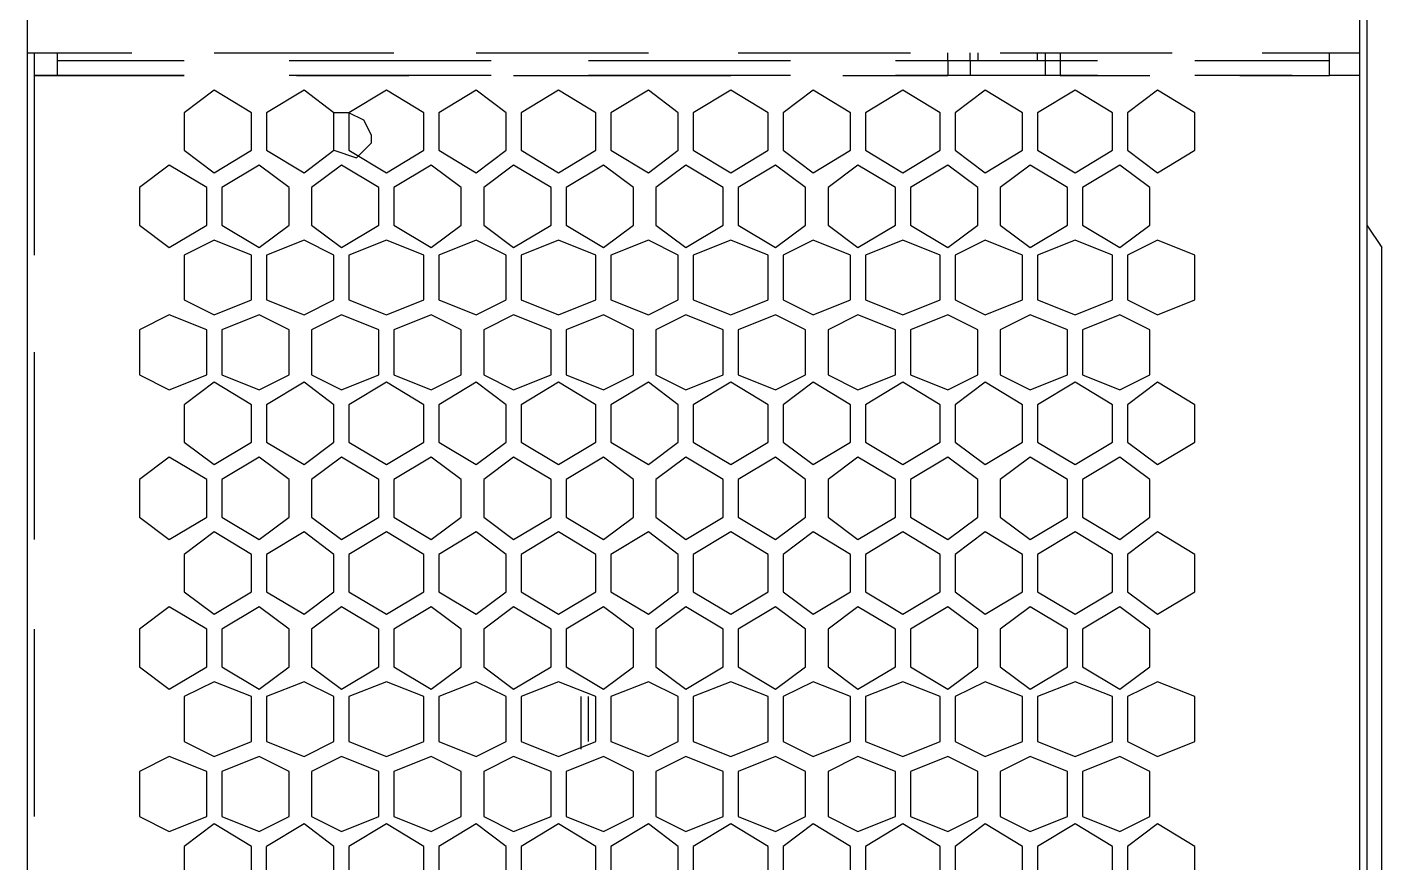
# Model space of a CAD drawing. Header units: millimetres. Extents: x 929 to 1725, y 58 to 532.
# Drawn here: x 1584.04 to 1605.23, y 467.74 to 480.81 of the extents above; entities that cross this region are included whole.
import ezdxf

# ---------------------------------------------------------------- set-up
doc = ezdxf.new("R2010")
doc.units = ezdxf.units.MM
doc.header["$MEASUREMENT"] = 0
doc.layers.add('TT-WIRE-EQPM', color=6, linetype='CONTINUOUS')

msp = doc.modelspace()

# ---------------------------------------------------------------- linework, layer by layer
at = {"layer": 'TT-WIRE-EQPM', "linetype": 'Continuous'}
for points in [[(1584.04056, 487.54926), (1584.04056, 397.89538)], [(1604.87397, 487.31517), (1604.87397, 402.10888)], [(1604.99101, 486.96405), (1604.99101, 479.35635)], [(1584.04056, 480.40972), (1585.67914, 480.40972)], [(1584.1576, 478.6541), (1584.1576, 480.40972)], [(1584.50873, 480.40972), (1584.50873, 480.29268)], [(1584.50873, 480.29268), (1584.50873, 480.05859)], [(1584.50873, 480.29268), (1584.97689, 480.29268)], [(1584.97689, 480.29268), (1586.49844, 480.29268)], [(1586.9666, 480.40972), (1588.3711, 480.40972)], [(1588.13702, 480.29268), (1589.65856, 480.29268)], [(1588.3711, 480.40972), (1589.7756, 480.40972)], [(1589.65856, 480.29268), (1591.29714, 480.29268)], [(1591.06306, 480.40972), (1592.46756, 480.40972)], [(1592.46756, 480.40972), (1593.75502, 480.40972)], [(1592.81868, 480.29268), (1594.45726, 480.29268)], [(1594.45726, 480.29268), (1595.97881, 480.29268)], [(1595.15951, 480.40972), (1596.56401, 480.40972)], [(1596.56401, 480.40972), (1597.85147, 480.40972)], [(1597.61739, 480.29268), (1599.13893, 480.29268)], [(1598.43668, 480.29268), (1598.43668, 480.40972)], [(1598.43668, 480.29268), (1598.43668, 480.05859)], [(1598.7878, 480.29268), (1598.7878, 480.40972)], [(1598.7878, 480.29268), (1598.7878, 480.05859)], [(1598.90485, 480.40972), (1598.90485, 480.29268)], [(1599.13893, 480.29268), (1600.77751, 480.29268)], [(1599.25597, 480.40972), (1600.66047, 480.40972)], [(1599.84118, 480.29268), (1599.84118, 480.40972)], [(1599.95822, 480.40972), (1599.95822, 480.29268)], [(1599.95822, 480.29268), (1599.95822, 480.05859)], [(1600.1923, 480.40972), (1600.1923, 480.29268)], [(1600.1923, 480.29268), (1600.1923, 480.05859)], [(1600.66047, 480.40972), (1601.94793, 480.40972)], [(1602.29905, 480.29268), (1603.82059, 480.29268)], [(1603.35243, 480.40972), (1604.87397, 480.40972)], [(1603.82059, 480.29268), (1604.4058, 480.29268)], [(1604.4058, 480.29268), (1604.4058, 480.40972)], [(1604.4058, 480.05859), (1604.4058, 480.29268)], [(1584.50873, 480.05859), (1584.1576, 480.05859)], [(1584.1576, 480.05859), (1584.39169, 480.05859)], [(1584.39169, 480.05859), (1584.50873, 480.05859)], [(1584.50873, 480.05859), (1586.49844, 480.05859)], [(1584.97689, 480.05859), (1584.50873, 480.05859)], [(1586.49844, 480.05859), (1584.97689, 480.05859)], [(1589.65856, 480.05859), (1588.13702, 480.05859)], [(1588.25406, 480.05859), (1590.00968, 480.05859)], [(1591.29714, 480.05859), (1589.65856, 480.05859)], [(1591.64827, 480.05859), (1593.40389, 480.05859)], [(1594.45726, 480.05859), (1592.81868, 480.05859)], [(1593.40389, 480.05859), (1595.04247, 480.05859)], [(1595.97881, 480.05859), (1594.45726, 480.05859)], [(1596.7981, 480.05859), (1598.43668, 480.05859)], [(1599.13893, 480.05859), (1597.61739, 480.05859)], [(1598.7878, 480.05859), (1598.43668, 480.05859)], [(1599.95822, 480.05859), (1598.7878, 480.05859)], [(1600.77751, 480.05859), (1599.13893, 480.05859)], [(1600.1923, 480.05859), (1599.95822, 480.05859)], [(1600.1923, 480.05859), (1601.5968, 480.05859)], [(1603.82059, 480.05859), (1602.29905, 480.05859)], [(1603.0013, 480.05859), (1604.4058, 480.05859)], [(1603.82059, 480.05859), (1604.4058, 480.05859)], [(1604.87397, 480.05859), (1604.4058, 480.05859)], [(1604.87397, 480.05859), (1604.4058, 480.05859)], [(1586.9666, 479.82451), (1586.49844, 479.47339)], [(1587.55181, 479.47339), (1586.9666, 479.82451)], [(1588.3711, 479.82451), (1587.78589, 479.47339)], [(1588.83927, 479.47339), (1588.3711, 479.82451)], [(1589.65856, 479.82451), (1589.07335, 479.47339)], [(1590.24377, 479.47339), (1589.65856, 479.82451)], [(1591.06306, 479.82451), (1590.47785, 479.47339)], [(1591.53122, 479.47339), (1591.06306, 479.82451)], [(1592.35052, 479.82451), (1591.76531, 479.47339)], [(1592.93572, 479.47339), (1592.35052, 479.82451)], [(1593.75502, 479.82451), (1593.16981, 479.47339)], [(1594.22318, 479.47339), (1593.75502, 479.82451)], [(1595.04247, 479.82451), (1594.45726, 479.47339)], [(1595.62768, 479.47339), (1595.04247, 479.82451)], [(1596.32993, 479.82451), (1595.86176, 479.47339)], [(1596.91514, 479.47339), (1596.32993, 479.82451)], [(1597.73443, 479.82451), (1597.14922, 479.47339)], [(1598.31964, 479.47339), (1597.73443, 479.82451)], [(1599.02189, 479.82451), (1598.55372, 479.47339)], [(1599.6071, 479.47339), (1599.02189, 479.82451)], [(1600.42639, 479.82451), (1599.84118, 479.47339)], [(1601.0116, 479.47339), (1600.42639, 479.82451)], [(1601.71384, 479.82451), (1601.24568, 479.47339)], [(1602.29905, 479.47339), (1601.71384, 479.82451)], [(1586.49844, 479.47339), (1586.49844, 478.88818)], [(1587.55181, 478.88818), (1587.55181, 479.47339)], [(1587.78589, 479.47339), (1587.78589, 478.88818)], [(1588.83927, 478.88818), (1588.83927, 479.47339)], [(1589.42448, 479.12226), (1589.30743, 479.35635), (1589.07335, 479.47339), (1588.83927, 479.47339)], [(1589.07335, 479.47339), (1589.07335, 478.88818)], [(1590.24377, 478.88818), (1590.24377, 479.47339)], [(1590.47785, 479.47339), (1590.47785, 478.88818)], [(1591.53122, 478.88818), (1591.53122, 479.47339)], [(1591.76531, 479.47339), (1591.76531, 478.88818)], [(1592.93572, 478.88818), (1592.93572, 479.47339)], [(1593.16981, 479.47339), (1593.16981, 478.88818)], [(1594.22318, 478.88818), (1594.22318, 479.47339)], [(1594.45726, 479.47339), (1594.45726, 478.88818)], [(1595.62768, 478.88818), (1595.62768, 479.47339)], [(1595.86176, 479.47339), (1595.86176, 478.88818)], [(1596.91514, 478.88818), (1596.91514, 479.47339)], [(1597.14922, 479.47339), (1597.14922, 478.88818)], [(1598.31964, 478.88818), (1598.31964, 479.47339)], [(1598.55372, 479.47339), (1598.55372, 478.88818)], [(1599.6071, 478.88818), (1599.6071, 479.47339)], [(1599.84118, 479.47339), (1599.84118, 478.88818)], [(1601.0116, 478.88818), (1601.0116, 479.47339)], [(1601.24568, 479.47339), (1601.24568, 478.88818)], [(1602.29905, 478.88818), (1602.29905, 479.47339)], [(1604.99101, 479.35635), (1604.99101, 431.83745)], [(1588.83927, 478.88818), (1589.19039, 478.77114), (1589.42448, 479.00522), (1589.42448, 479.12226)], [(1586.49844, 478.88818), (1586.9666, 478.53705)], [(1586.9666, 478.53705), (1587.55181, 478.88818)], [(1587.78589, 478.88818), (1588.3711, 478.53705)], [(1588.3711, 478.53705), (1588.83927, 478.88818)], [(1589.07335, 478.88818), (1589.65856, 478.53705)], [(1589.65856, 478.53705), (1590.24377, 478.88818)], [(1590.47785, 478.88818), (1591.06306, 478.53705)], [(1591.06306, 478.53705), (1591.53122, 478.88818)], [(1591.76531, 478.88818), (1592.35052, 478.53705)], [(1592.35052, 478.53705), (1592.93572, 478.88818)], [(1593.16981, 478.88818), (1593.75502, 478.53705)], [(1593.75502, 478.53705), (1594.22318, 478.88818)], [(1594.45726, 478.88818), (1595.04247, 478.53705)], [(1595.04247, 478.53705), (1595.62768, 478.88818)], [(1595.86176, 478.88818), (1596.32993, 478.53705)], [(1596.32993, 478.53705), (1596.91514, 478.88818)], [(1597.14922, 478.88818), (1597.73443, 478.53705)], [(1597.73443, 478.53705), (1598.31964, 478.88818)], [(1598.55372, 478.88818), (1599.02189, 478.53705)], [(1599.02189, 478.53705), (1599.6071, 478.88818)], [(1599.84118, 478.88818), (1600.42639, 478.53705)], [(1600.42639, 478.53705), (1601.0116, 478.88818)], [(1601.24568, 478.88818), (1601.71384, 478.53705)], [(1601.71384, 478.53705), (1602.29905, 478.88818)], [(1584.1576, 477.2496), (1584.1576, 478.6541)], [(1586.26435, 478.6541), (1585.79619, 478.30297)], [(1586.84956, 478.30297), (1586.26435, 478.6541)], [(1587.66885, 478.6541), (1587.08364, 478.30297)], [(1588.13702, 478.30297), (1587.66885, 478.6541)], [(1588.95631, 478.6541), (1588.48814, 478.30297)], [(1589.54152, 478.30297), (1588.95631, 478.6541)], [(1590.36081, 478.6541), (1589.7756, 478.30297)], [(1590.82897, 478.30297), (1590.36081, 478.6541)], [(1591.64827, 478.6541), (1591.1801, 478.30297)], [(1592.23347, 478.30297), (1591.64827, 478.6541)], [(1593.05277, 478.6541), (1592.46756, 478.30297)], [(1593.52093, 478.30297), (1593.05277, 478.6541)], [(1594.34022, 478.6541), (1593.87206, 478.30297)], [(1594.92543, 478.30297), (1594.34022, 478.6541)], [(1595.74472, 478.6541), (1595.15951, 478.30297)], [(1596.21289, 478.30297), (1595.74472, 478.6541)], [(1597.03218, 478.6541), (1596.56401, 478.30297)], [(1597.61739, 478.30297), (1597.03218, 478.6541)], [(1598.43668, 478.6541), (1597.85147, 478.30297)], [(1598.90485, 478.30297), (1598.43668, 478.6541)], [(1599.72414, 478.6541), (1599.25597, 478.30297)], [(1600.30935, 478.30297), (1599.72414, 478.6541)], [(1601.12864, 478.6541), (1600.54343, 478.30297)], [(1601.5968, 478.30297), (1601.12864, 478.6541)], [(1585.79619, 478.30297), (1585.79619, 477.71776)], [(1586.84956, 477.71776), (1586.84956, 478.30297)], [(1587.08364, 478.30297), (1587.08364, 477.71776)], [(1588.13702, 477.71776), (1588.13702, 478.30297)], [(1588.48814, 478.30297), (1588.48814, 477.71776)], [(1589.54152, 477.71776), (1589.54152, 478.30297)], [(1589.7756, 478.30297), (1589.7756, 477.71776)], [(1590.82897, 477.71776), (1590.82897, 478.30297)], [(1591.1801, 478.30297), (1591.1801, 477.71776)], [(1592.23347, 477.71776), (1592.23347, 478.30297)], [(1592.46756, 478.30297), (1592.46756, 477.71776)], [(1593.52093, 477.71776), (1593.52093, 478.30297)], [(1593.87206, 478.30297), (1593.87206, 477.71776)], [(1594.92543, 477.71776), (1594.92543, 478.30297)], [(1595.15951, 478.30297), (1595.15951, 477.71776)], [(1596.21289, 477.71776), (1596.21289, 478.30297)], [(1596.56401, 478.30297), (1596.56401, 477.71776)], [(1597.61739, 477.71776), (1597.61739, 478.30297)], [(1597.85147, 478.30297), (1597.85147, 477.71776)], [(1598.90485, 477.71776), (1598.90485, 478.30297)], [(1599.25597, 478.30297), (1599.25597, 477.71776)], [(1600.30935, 477.71776), (1600.30935, 478.30297)], [(1600.54343, 478.30297), (1600.54343, 477.71776)], [(1601.5968, 477.71776), (1601.5968, 478.30297)], [(1585.79619, 477.71776), (1586.26435, 477.36664)], [(1586.26435, 477.36664), (1586.84956, 477.71776)], [(1587.08364, 477.71776), (1587.66885, 477.36664)], [(1587.66885, 477.36664), (1588.13702, 477.71776)], [(1588.48814, 477.71776), (1588.95631, 477.36664)], [(1588.95631, 477.36664), (1589.54152, 477.71776)], [(1589.7756, 477.71776), (1590.36081, 477.36664)], [(1590.36081, 477.36664), (1590.82897, 477.71776)], [(1591.1801, 477.71776), (1591.64827, 477.36664)], [(1591.64827, 477.36664), (1592.23347, 477.71776)], [(1592.46756, 477.71776), (1593.05277, 477.36664)], [(1593.05277, 477.36664), (1593.52093, 477.71776)], [(1593.87206, 477.71776), (1594.34022, 477.36664)], [(1594.34022, 477.36664), (1594.92543, 477.71776)], [(1595.15951, 477.71776), (1595.74472, 477.36664)], [(1595.74472, 477.36664), (1596.21289, 477.71776)], [(1596.56401, 477.71776), (1597.03218, 477.36664)], [(1597.03218, 477.36664), (1597.61739, 477.71776)], [(1597.85147, 477.71776), (1598.43668, 477.36664)], [(1598.43668, 477.36664), (1598.90485, 477.71776)], [(1599.25597, 477.71776), (1599.72414, 477.36664)], [(1599.72414, 477.36664), (1600.30935, 477.71776)], [(1600.54343, 477.71776), (1601.12864, 477.36664)], [(1601.12864, 477.36664), (1601.5968, 477.71776)], [(1604.99101, 477.71776), (1605.22509, 477.36664)], [(1586.9666, 477.48368), (1586.49844, 477.2496)], [(1587.55181, 477.2496), (1586.9666, 477.48368)], [(1588.3711, 477.48368), (1587.78589, 477.2496)], [(1588.83927, 477.2496), (1588.3711, 477.48368)], [(1589.65856, 477.48368), (1589.07335, 477.2496)], [(1590.24377, 477.2496), (1589.65856, 477.48368)], [(1591.06306, 477.48368), (1590.47785, 477.2496)], [(1591.53122, 477.2496), (1591.06306, 477.48368)], [(1592.35052, 477.48368), (1591.76531, 477.2496)], [(1592.93572, 477.2496), (1592.35052, 477.48368)], [(1593.75502, 477.48368), (1593.16981, 477.2496)], [(1594.22318, 477.2496), (1593.75502, 477.48368)], [(1595.04247, 477.48368), (1594.45726, 477.2496)], [(1595.62768, 477.2496), (1595.04247, 477.48368)], [(1596.32993, 477.48368), (1595.86176, 477.2496)], [(1596.91514, 477.2496), (1596.32993, 477.48368)], [(1597.73443, 477.48368), (1597.14922, 477.2496)], [(1598.31964, 477.2496), (1597.73443, 477.48368)], [(1599.02189, 477.48368), (1598.55372, 477.2496)], [(1599.6071, 477.2496), (1599.02189, 477.48368)], [(1600.42639, 477.48368), (1599.84118, 477.2496)], [(1601.0116, 477.2496), (1600.42639, 477.48368)], [(1601.71384, 477.48368), (1601.24568, 477.2496)], [(1602.29905, 477.2496), (1601.71384, 477.48368)], [(1605.22509, 476.4303), (1605.22509, 477.36664)], [(1586.49844, 477.2496), (1586.49844, 476.54735)], [(1587.55181, 476.54735), (1587.55181, 477.2496)], [(1587.78589, 477.2496), (1587.78589, 476.54735)], [(1588.83927, 476.54735), (1588.83927, 477.2496)], [(1589.07335, 477.2496), (1589.07335, 476.54735)], [(1590.24377, 476.54735), (1590.24377, 477.2496)], [(1590.47785, 477.2496), (1590.47785, 476.54735)], [(1591.53122, 476.54735), (1591.53122, 477.2496)], [(1591.76531, 477.2496), (1591.76531, 476.54735)], [(1592.93572, 476.54735), (1592.93572, 477.2496)], [(1593.16981, 477.2496), (1593.16981, 476.54735)], [(1594.22318, 476.54735), (1594.22318, 477.2496)], [(1594.45726, 477.2496), (1594.45726, 476.54735)], [(1595.62768, 476.54735), (1595.62768, 477.2496)], [(1595.86176, 477.2496), (1595.86176, 476.54735)], [(1596.91514, 476.54735), (1596.91514, 477.2496)], [(1597.14922, 477.2496), (1597.14922, 476.54735)], [(1598.31964, 476.54735), (1598.31964, 477.2496)], [(1598.55372, 477.2496), (1598.55372, 476.54735)], [(1599.6071, 476.54735), (1599.6071, 477.2496)], [(1599.84118, 477.2496), (1599.84118, 476.54735)], [(1601.0116, 476.54735), (1601.0116, 477.2496)], [(1601.24568, 477.2496), (1601.24568, 476.54735)], [(1602.29905, 476.54735), (1602.29905, 477.2496)], [(1586.49844, 476.54735), (1586.9666, 476.31326)], [(1586.9666, 476.31326), (1587.55181, 476.54735)], [(1587.78589, 476.54735), (1588.3711, 476.31326)], [(1588.3711, 476.31326), (1588.83927, 476.54735)], [(1589.07335, 476.54735), (1589.65856, 476.31326)], [(1589.65856, 476.31326), (1590.24377, 476.54735)], [(1590.47785, 476.54735), (1591.06306, 476.31326)], [(1591.06306, 476.31326), (1591.53122, 476.54735)], [(1591.76531, 476.54735), (1592.35052, 476.31326)], [(1592.35052, 476.31326), (1592.93572, 476.54735)], [(1593.16981, 476.54735), (1593.75502, 476.31326)], [(1593.75502, 476.31326), (1594.22318, 476.54735)], [(1594.45726, 476.54735), (1595.04247, 476.31326)], [(1595.04247, 476.31326), (1595.62768, 476.54735)], [(1595.86176, 476.54735), (1596.32993, 476.31326)], [(1596.32993, 476.31326), (1596.91514, 476.54735)], [(1597.14922, 476.54735), (1597.73443, 476.31326)], [(1597.73443, 476.31326), (1598.31964, 476.54735)], [(1598.55372, 476.54735), (1599.02189, 476.31326)], [(1599.02189, 476.31326), (1599.6071, 476.54735)], [(1599.84118, 476.54735), (1600.42639, 476.31326)], [(1600.42639, 476.31326), (1601.0116, 476.54735)], [(1601.24568, 476.54735), (1601.71384, 476.31326)], [(1601.71384, 476.31326), (1602.29905, 476.54735)], [(1586.26435, 476.31326), (1585.79619, 476.07918)], [(1586.84956, 476.07918), (1586.26435, 476.31326)], [(1587.66885, 476.31326), (1587.08364, 476.07918)], [(1588.13702, 476.07918), (1587.66885, 476.31326)], [(1588.95631, 476.31326), (1588.48814, 476.07918)], [(1589.54152, 476.07918), (1588.95631, 476.31326)], [(1590.36081, 476.31326), (1589.7756, 476.07918)], [(1590.82897, 476.07918), (1590.36081, 476.31326)], [(1591.64827, 476.31326), (1591.1801, 476.07918)], [(1592.23347, 476.07918), (1591.64827, 476.31326)], [(1593.05277, 476.31326), (1592.46756, 476.07918)], [(1593.52093, 476.07918), (1593.05277, 476.31326)], [(1594.34022, 476.31326), (1593.87206, 476.07918)], [(1594.92543, 476.07918), (1594.34022, 476.31326)], [(1595.74472, 476.31326), (1595.15951, 476.07918)], [(1596.21289, 476.07918), (1595.74472, 476.31326)], [(1597.03218, 476.31326), (1596.56401, 476.07918)], [(1597.61739, 476.07918), (1597.03218, 476.31326)], [(1598.43668, 476.31326), (1597.85147, 476.07918)], [(1598.90485, 476.07918), (1598.43668, 476.31326)], [(1599.72414, 476.31326), (1599.25597, 476.07918)], [(1600.30935, 476.07918), (1599.72414, 476.31326)], [(1601.12864, 476.31326), (1600.54343, 476.07918)], [(1601.5968, 476.07918), (1601.12864, 476.31326)], [(1605.22509, 400.35326), (1605.22509, 476.4303)], [(1585.79619, 476.07918), (1585.79619, 475.37693)], [(1586.84956, 475.37693), (1586.84956, 476.07918)], [(1587.08364, 476.07918), (1587.08364, 475.37693)], [(1588.13702, 475.37693), (1588.13702, 476.07918)], [(1588.48814, 476.07918), (1588.48814, 475.37693)], [(1589.54152, 475.37693), (1589.54152, 476.07918)], [(1589.7756, 476.07918), (1589.7756, 475.37693)], [(1590.82897, 475.37693), (1590.82897, 476.07918)], [(1591.1801, 476.07918), (1591.1801, 475.37693)], [(1592.23347, 475.37693), (1592.23347, 476.07918)], [(1592.46756, 476.07918), (1592.46756, 475.37693)], [(1593.52093, 475.37693), (1593.52093, 476.07918)], [(1593.87206, 476.07918), (1593.87206, 475.37693)], [(1594.92543, 475.37693), (1594.92543, 476.07918)], [(1595.15951, 476.07918), (1595.15951, 475.37693)], [(1596.21289, 475.37693), (1596.21289, 476.07918)], [(1596.56401, 476.07918), (1596.56401, 475.37693)], [(1597.61739, 475.37693), (1597.61739, 476.07918)], [(1597.85147, 476.07918), (1597.85147, 475.37693)], [(1598.90485, 475.37693), (1598.90485, 476.07918)], [(1599.25597, 476.07918), (1599.25597, 475.37693)], [(1600.30935, 475.37693), (1600.30935, 476.07918)], [(1600.54343, 476.07918), (1600.54343, 475.37693)], [(1601.5968, 475.37693), (1601.5968, 476.07918)], [(1584.1576, 474.32356), (1584.1576, 475.72806)], [(1585.79619, 475.37693), (1586.26435, 475.14285)], [(1586.26435, 475.14285), (1586.84956, 475.37693)], [(1586.9666, 475.25989), (1586.49844, 474.90876)], [(1587.55181, 474.90876), (1586.9666, 475.25989)], [(1587.08364, 475.37693), (1587.66885, 475.14285)], [(1587.66885, 475.14285), (1588.13702, 475.37693)], [(1588.3711, 475.25989), (1587.78589, 474.90876)], [(1588.83927, 474.90876), (1588.3711, 475.25989)], [(1588.48814, 475.37693), (1588.95631, 475.14285)], [(1588.95631, 475.14285), (1589.54152, 475.37693)], [(1589.65856, 475.25989), (1589.07335, 474.90876)], [(1590.24377, 474.90876), (1589.65856, 475.25989)], [(1589.7756, 475.37693), (1590.36081, 475.14285)], [(1590.36081, 475.14285), (1590.82897, 475.37693)], [(1591.06306, 475.25989), (1590.47785, 474.90876)], [(1591.53122, 474.90876), (1591.06306, 475.25989)], [(1591.1801, 475.37693), (1591.64827, 475.14285)], [(1591.64827, 475.14285), (1592.23347, 475.37693)], [(1592.35052, 475.25989), (1591.76531, 474.90876)], [(1592.93572, 474.90876), (1592.35052, 475.25989)], [(1592.46756, 475.37693), (1593.05277, 475.14285)], [(1593.05277, 475.14285), (1593.52093, 475.37693)], [(1593.75502, 475.25989), (1593.16981, 474.90876)], [(1594.22318, 474.90876), (1593.75502, 475.25989)], [(1593.87206, 475.37693), (1594.34022, 475.14285)], [(1594.34022, 475.14285), (1594.92543, 475.37693)], [(1595.04247, 475.25989), (1594.45726, 474.90876)], [(1595.62768, 474.90876), (1595.04247, 475.25989)], [(1595.15951, 475.37693), (1595.74472, 475.14285)], [(1595.74472, 475.14285), (1596.21289, 475.37693)], [(1596.32993, 475.25989), (1595.86176, 474.90876)], [(1596.91514, 474.90876), (1596.32993, 475.25989)], [(1596.56401, 475.37693), (1597.03218, 475.14285)], [(1597.03218, 475.14285), (1597.61739, 475.37693)], [(1597.73443, 475.25989), (1597.14922, 474.90876)], [(1598.31964, 474.90876), (1597.73443, 475.25989)], [(1597.85147, 475.37693), (1598.43668, 475.14285)], [(1598.43668, 475.14285), (1598.90485, 475.37693)], [(1599.02189, 475.25989), (1598.55372, 474.90876)], [(1599.6071, 474.90876), (1599.02189, 475.25989)], [(1599.25597, 475.37693), (1599.72414, 475.14285)], [(1599.72414, 475.14285), (1600.30935, 475.37693)], [(1600.42639, 475.25989), (1599.84118, 474.90876)], [(1601.0116, 474.90876), (1600.42639, 475.25989)], [(1600.54343, 475.37693), (1601.12864, 475.14285)], [(1601.12864, 475.14285), (1601.5968, 475.37693)], [(1601.71384, 475.25989), (1601.24568, 474.90876)], [(1602.29905, 474.90876), (1601.71384, 475.25989)], [(1586.49844, 474.90876), (1586.49844, 474.32356)], [(1587.55181, 474.32356), (1587.55181, 474.90876)], [(1587.78589, 474.90876), (1587.78589, 474.32356)], [(1588.83927, 474.32356), (1588.83927, 474.90876)], [(1589.07335, 474.90876), (1589.07335, 474.32356)], [(1590.24377, 474.32356), (1590.24377, 474.90876)], [(1590.47785, 474.90876), (1590.47785, 474.32356)], [(1591.53122, 474.32356), (1591.53122, 474.90876)], [(1591.76531, 474.90876), (1591.76531, 474.32356)], [(1592.93572, 474.32356), (1592.93572, 474.90876)], [(1593.16981, 474.90876), (1593.16981, 474.32356)], [(1594.22318, 474.32356), (1594.22318, 474.90876)], [(1594.45726, 474.90876), (1594.45726, 474.32356)], [(1595.62768, 474.32356), (1595.62768, 474.90876)], [(1595.86176, 474.90876), (1595.86176, 474.32356)], [(1596.91514, 474.32356), (1596.91514, 474.90876)], [(1597.14922, 474.90876), (1597.14922, 474.32356)], [(1598.31964, 474.32356), (1598.31964, 474.90876)], [(1598.55372, 474.90876), (1598.55372, 474.32356)], [(1599.6071, 474.32356), (1599.6071, 474.90876)], [(1599.84118, 474.90876), (1599.84118, 474.32356)], [(1601.0116, 474.32356), (1601.0116, 474.90876)], [(1601.24568, 474.90876), (1601.24568, 474.32356)], [(1602.29905, 474.32356), (1602.29905, 474.90876)], [(1584.1576, 472.80201), (1584.1576, 474.32356)], [(1586.49844, 474.32356), (1586.9666, 473.97243)], [(1586.9666, 473.97243), (1587.55181, 474.32356)], [(1587.78589, 474.32356), (1588.3711, 473.97243)], [(1588.3711, 473.97243), (1588.83927, 474.32356)], [(1589.07335, 474.32356), (1589.65856, 473.97243)], [(1589.65856, 473.97243), (1590.24377, 474.32356)], [(1590.47785, 474.32356), (1591.06306, 473.97243)], [(1591.06306, 473.97243), (1591.53122, 474.32356)], [(1591.76531, 474.32356), (1592.35052, 473.97243)], [(1592.35052, 473.97243), (1592.93572, 474.32356)], [(1593.16981, 474.32356), (1593.75502, 473.97243)], [(1593.75502, 473.97243), (1594.22318, 474.32356)], [(1594.45726, 474.32356), (1595.04247, 473.97243)], [(1595.04247, 473.97243), (1595.62768, 474.32356)], [(1595.86176, 474.32356), (1596.32993, 473.97243)], [(1596.32993, 473.97243), (1596.91514, 474.32356)], [(1597.14922, 474.32356), (1597.73443, 473.97243)], [(1597.73443, 473.97243), (1598.31964, 474.32356)], [(1598.55372, 474.32356), (1599.02189, 473.97243)], [(1599.02189, 473.97243), (1599.6071, 474.32356)], [(1599.84118, 474.32356), (1600.42639, 473.97243)], [(1600.42639, 473.97243), (1601.0116, 474.32356)], [(1601.24568, 474.32356), (1601.71384, 473.97243)], [(1601.71384, 473.97243), (1602.29905, 474.32356)], [(1586.26435, 474.08947), (1585.79619, 473.73835)], [(1586.84956, 473.73835), (1586.26435, 474.08947)], [(1587.66885, 474.08947), (1587.08364, 473.73835)], [(1588.13702, 473.73835), (1587.66885, 474.08947)], [(1588.95631, 474.08947), (1588.48814, 473.73835)], [(1589.54152, 473.73835), (1588.95631, 474.08947)], [(1590.36081, 474.08947), (1589.7756, 473.73835)], [(1590.82897, 473.73835), (1590.36081, 474.08947)], [(1591.64827, 474.08947), (1591.1801, 473.73835)], [(1592.23347, 473.73835), (1591.64827, 474.08947)], [(1593.05277, 474.08947), (1592.46756, 473.73835)], [(1593.52093, 473.73835), (1593.05277, 474.08947)], [(1594.34022, 474.08947), (1593.87206, 473.73835)], [(1594.92543, 473.73835), (1594.34022, 474.08947)], [(1595.74472, 474.08947), (1595.15951, 473.73835)], [(1596.21289, 473.73835), (1595.74472, 474.08947)], [(1597.03218, 474.08947), (1596.56401, 473.73835)], [(1597.61739, 473.73835), (1597.03218, 474.08947)], [(1598.43668, 474.08947), (1597.85147, 473.73835)], [(1598.90485, 473.73835), (1598.43668, 474.08947)], [(1599.72414, 474.08947), (1599.25597, 473.73835)], [(1600.30935, 473.73835), (1599.72414, 474.08947)], [(1601.12864, 474.08947), (1600.54343, 473.73835)], [(1601.5968, 473.73835), (1601.12864, 474.08947)], [(1585.79619, 473.73835), (1585.79619, 473.15314)], [(1586.84956, 473.15314), (1586.84956, 473.73835)], [(1587.08364, 473.73835), (1587.08364, 473.15314)], [(1588.13702, 473.15314), (1588.13702, 473.73835)], [(1588.48814, 473.73835), (1588.48814, 473.15314)], [(1589.54152, 473.15314), (1589.54152, 473.73835)], [(1589.7756, 473.73835), (1589.7756, 473.15314)], [(1590.82897, 473.15314), (1590.82897, 473.73835)], [(1591.1801, 473.73835), (1591.1801, 473.15314)], [(1592.23347, 473.15314), (1592.23347, 473.73835)], [(1592.46756, 473.73835), (1592.46756, 473.15314)], [(1593.52093, 473.15314), (1593.52093, 473.73835)], [(1593.87206, 473.73835), (1593.87206, 473.15314)], [(1594.92543, 473.15314), (1594.92543, 473.73835)], [(1595.15951, 473.73835), (1595.15951, 473.15314)], [(1596.21289, 473.15314), (1596.21289, 473.73835)], [(1596.56401, 473.73835), (1596.56401, 473.15314)], [(1597.61739, 473.15314), (1597.61739, 473.73835)], [(1597.85147, 473.73835), (1597.85147, 473.15314)], [(1598.90485, 473.15314), (1598.90485, 473.73835)], [(1599.25597, 473.73835), (1599.25597, 473.15314)], [(1600.30935, 473.15314), (1600.30935, 473.73835)], [(1600.54343, 473.73835), (1600.54343, 473.15314)], [(1601.5968, 473.15314), (1601.5968, 473.73835)], [(1585.79619, 473.15314), (1586.26435, 472.80201)], [(1586.26435, 472.80201), (1586.84956, 473.15314)], [(1587.08364, 473.15314), (1587.66885, 472.80201)], [(1587.66885, 472.80201), (1588.13702, 473.15314)], [(1588.48814, 473.15314), (1588.95631, 472.80201)], [(1588.95631, 472.80201), (1589.54152, 473.15314)], [(1589.7756, 473.15314), (1590.36081, 472.80201)], [(1590.36081, 472.80201), (1590.82897, 473.15314)], [(1591.1801, 473.15314), (1591.64827, 472.80201)], [(1591.64827, 472.80201), (1592.23347, 473.15314)], [(1592.46756, 473.15314), (1593.05277, 472.80201)], [(1593.05277, 472.80201), (1593.52093, 473.15314)], [(1593.87206, 473.15314), (1594.34022, 472.80201)], [(1594.34022, 472.80201), (1594.92543, 473.15314)], [(1595.15951, 473.15314), (1595.74472, 472.80201)], [(1595.74472, 472.80201), (1596.21289, 473.15314)], [(1596.56401, 473.15314), (1597.03218, 472.80201)], [(1597.03218, 472.80201), (1597.61739, 473.15314)], [(1597.85147, 473.15314), (1598.43668, 472.80201)], [(1598.43668, 472.80201), (1598.90485, 473.15314)], [(1599.25597, 473.15314), (1599.72414, 472.80201)], [(1599.72414, 472.80201), (1600.30935, 473.15314)], [(1600.54343, 473.15314), (1601.12864, 472.80201)], [(1601.12864, 472.80201), (1601.5968, 473.15314)], [(1586.9666, 472.91906), (1586.49844, 472.56793)], [(1587.55181, 472.56793), (1586.9666, 472.91906)], [(1588.3711, 472.91906), (1587.78589, 472.56793)], [(1588.83927, 472.56793), (1588.3711, 472.91906)], [(1589.65856, 472.91906), (1589.07335, 472.56793)], [(1590.24377, 472.56793), (1589.65856, 472.91906)], [(1591.06306, 472.91906), (1590.47785, 472.56793)], [(1591.53122, 472.56793), (1591.06306, 472.91906)], [(1592.35052, 472.91906), (1591.76531, 472.56793)], [(1592.93572, 472.56793), (1592.35052, 472.91906)], [(1593.75502, 472.91906), (1593.16981, 472.56793)], [(1594.22318, 472.56793), (1593.75502, 472.91906)], [(1595.04247, 472.91906), (1594.45726, 472.56793)], [(1595.62768, 472.56793), (1595.04247, 472.91906)], [(1596.32993, 472.91906), (1595.86176, 472.56793)], [(1596.91514, 472.56793), (1596.32993, 472.91906)], [(1597.73443, 472.91906), (1597.14922, 472.56793)], [(1598.31964, 472.56793), (1597.73443, 472.91906)], [(1599.02189, 472.91906), (1598.55372, 472.56793)], [(1599.6071, 472.56793), (1599.02189, 472.91906)], [(1600.42639, 472.91906), (1599.84118, 472.56793)], [(1601.0116, 472.56793), (1600.42639, 472.91906)], [(1601.71384, 472.91906), (1601.24568, 472.56793)], [(1602.29905, 472.56793), (1601.71384, 472.91906)], [(1586.49844, 472.56793), (1586.49844, 471.98272)], [(1587.55181, 471.98272), (1587.55181, 472.56793)], [(1587.78589, 472.56793), (1587.78589, 471.98272)], [(1588.83927, 471.98272), (1588.83927, 472.56793)], [(1589.07335, 472.56793), (1589.07335, 471.98272)], [(1590.24377, 471.98272), (1590.24377, 472.56793)], [(1590.47785, 472.56793), (1590.47785, 471.98272)], [(1591.53122, 471.98272), (1591.53122, 472.56793)], [(1591.76531, 472.56793), (1591.76531, 471.98272)], [(1592.93572, 471.98272), (1592.93572, 472.56793)], [(1593.16981, 472.56793), (1593.16981, 471.98272)], [(1594.22318, 471.98272), (1594.22318, 472.56793)], [(1594.45726, 472.56793), (1594.45726, 471.98272)], [(1595.62768, 471.98272), (1595.62768, 472.56793)], [(1595.86176, 472.56793), (1595.86176, 471.98272)], [(1596.91514, 471.98272), (1596.91514, 472.56793)], [(1597.14922, 472.56793), (1597.14922, 471.98272)], [(1598.31964, 471.98272), (1598.31964, 472.56793)], [(1598.55372, 472.56793), (1598.55372, 471.98272)], [(1599.6071, 471.98272), (1599.6071, 472.56793)], [(1599.84118, 472.56793), (1599.84118, 471.98272)], [(1601.0116, 471.98272), (1601.0116, 472.56793)], [(1601.24568, 472.56793), (1601.24568, 471.98272)], [(1602.29905, 471.98272), (1602.29905, 472.56793)], [(1586.49844, 471.98272), (1586.9666, 471.6316)], [(1586.9666, 471.6316), (1587.55181, 471.98272)], [(1587.78589, 471.98272), (1588.3711, 471.6316)], [(1588.3711, 471.6316), (1588.83927, 471.98272)], [(1589.07335, 471.98272), (1589.65856, 471.6316)], [(1589.65856, 471.6316), (1590.24377, 471.98272)], [(1590.47785, 471.98272), (1591.06306, 471.6316)], [(1591.06306, 471.6316), (1591.53122, 471.98272)], [(1591.76531, 471.98272), (1592.35052, 471.6316)], [(1592.35052, 471.6316), (1592.93572, 471.98272)], [(1593.16981, 471.98272), (1593.75502, 471.6316)], [(1593.75502, 471.6316), (1594.22318, 471.98272)], [(1594.45726, 471.98272), (1595.04247, 471.6316)], [(1595.04247, 471.6316), (1595.62768, 471.98272)], [(1595.86176, 471.98272), (1596.32993, 471.6316)], [(1596.32993, 471.6316), (1596.91514, 471.98272)], [(1597.14922, 471.98272), (1597.73443, 471.6316)], [(1597.73443, 471.6316), (1598.31964, 471.98272)], [(1598.55372, 471.98272), (1599.02189, 471.6316)], [(1599.02189, 471.6316), (1599.6071, 471.98272)], [(1599.84118, 471.98272), (1600.42639, 471.6316)], [(1600.42639, 471.6316), (1601.0116, 471.98272)], [(1601.24568, 471.98272), (1601.71384, 471.6316)], [(1601.71384, 471.6316), (1602.29905, 471.98272)], [(1586.26435, 471.74864), (1585.79619, 471.39752)], [(1586.84956, 471.39752), (1586.26435, 471.74864)], [(1587.66885, 471.74864), (1587.08364, 471.39752)], [(1588.13702, 471.39752), (1587.66885, 471.74864)], [(1588.95631, 471.74864), (1588.48814, 471.39752)], [(1589.54152, 471.39752), (1588.95631, 471.74864)], [(1590.36081, 471.74864), (1589.7756, 471.39752)], [(1590.82897, 471.39752), (1590.36081, 471.74864)], [(1591.64827, 471.74864), (1591.1801, 471.39752)], [(1592.23347, 471.39752), (1591.64827, 471.74864)], [(1593.05277, 471.74864), (1592.46756, 471.39752)], [(1593.52093, 471.39752), (1593.05277, 471.74864)], [(1594.34022, 471.74864), (1593.87206, 471.39752)], [(1594.92543, 471.39752), (1594.34022, 471.74864)], [(1595.74472, 471.74864), (1595.15951, 471.39752)], [(1596.21289, 471.39752), (1595.74472, 471.74864)], [(1597.03218, 471.74864), (1596.56401, 471.39752)], [(1597.61739, 471.39752), (1597.03218, 471.74864)], [(1598.43668, 471.74864), (1597.85147, 471.39752)], [(1598.90485, 471.39752), (1598.43668, 471.74864)], [(1599.72414, 471.74864), (1599.25597, 471.39752)], [(1600.30935, 471.39752), (1599.72414, 471.74864)], [(1601.12864, 471.74864), (1600.54343, 471.39752)], [(1601.5968, 471.39752), (1601.12864, 471.74864)], [(1584.1576, 469.87597), (1584.1576, 471.39752)], [(1585.79619, 471.39752), (1585.79619, 470.81231)], [(1586.84956, 470.81231), (1586.84956, 471.39752)], [(1587.08364, 471.39752), (1587.08364, 470.81231)], [(1588.13702, 470.81231), (1588.13702, 471.39752)], [(1588.48814, 471.39752), (1588.48814, 470.81231)], [(1589.54152, 470.81231), (1589.54152, 471.39752)], [(1589.7756, 471.39752), (1589.7756, 470.81231)], [(1590.82897, 470.81231), (1590.82897, 471.39752)], [(1591.1801, 471.39752), (1591.1801, 470.81231)], [(1592.23347, 470.81231), (1592.23347, 471.39752)], [(1592.46756, 471.39752), (1592.46756, 470.81231)], [(1593.52093, 470.81231), (1593.52093, 471.39752)], [(1593.87206, 471.39752), (1593.87206, 470.81231)], [(1594.92543, 470.81231), (1594.92543, 471.39752)], [(1595.15951, 471.39752), (1595.15951, 470.81231)], [(1596.21289, 470.81231), (1596.21289, 471.39752)], [(1596.56401, 471.39752), (1596.56401, 470.81231)], [(1597.61739, 470.81231), (1597.61739, 471.39752)], [(1597.85147, 471.39752), (1597.85147, 470.81231)], [(1598.90485, 470.81231), (1598.90485, 471.39752)], [(1599.25597, 471.39752), (1599.25597, 470.81231)], [(1600.30935, 470.81231), (1600.30935, 471.39752)], [(1600.54343, 471.39752), (1600.54343, 470.81231)], [(1601.5968, 470.81231), (1601.5968, 471.39752)], [(1585.79619, 470.81231), (1586.26435, 470.46118)], [(1586.26435, 470.46118), (1586.84956, 470.81231)], [(1587.08364, 470.81231), (1587.66885, 470.46118)], [(1587.66885, 470.46118), (1588.13702, 470.81231)], [(1588.48814, 470.81231), (1588.95631, 470.46118)], [(1588.95631, 470.46118), (1589.54152, 470.81231)], [(1589.7756, 470.81231), (1590.36081, 470.46118)], [(1590.36081, 470.46118), (1590.82897, 470.81231)], [(1591.1801, 470.81231), (1591.64827, 470.46118)], [(1591.64827, 470.46118), (1592.23347, 470.81231)], [(1592.46756, 470.81231), (1593.05277, 470.46118)], [(1593.05277, 470.46118), (1593.52093, 470.81231)], [(1593.87206, 470.81231), (1594.34022, 470.46118)], [(1594.34022, 470.46118), (1594.92543, 470.81231)], [(1595.15951, 470.81231), (1595.74472, 470.46118)], [(1595.74472, 470.46118), (1596.21289, 470.81231)], [(1596.56401, 470.81231), (1597.03218, 470.46118)], [(1597.03218, 470.46118), (1597.61739, 470.81231)], [(1597.85147, 470.81231), (1598.43668, 470.46118)], [(1598.43668, 470.46118), (1598.90485, 470.81231)], [(1599.25597, 470.81231), (1599.72414, 470.46118)], [(1599.72414, 470.46118), (1600.30935, 470.81231)], [(1600.54343, 470.81231), (1601.12864, 470.46118)], [(1601.12864, 470.46118), (1601.5968, 470.81231)], [(1586.9666, 470.57822), (1586.49844, 470.34414)], [(1587.55181, 470.34414), (1586.9666, 470.57822)], [(1588.3711, 470.57822), (1587.78589, 470.34414)], [(1588.83927, 470.34414), (1588.3711, 470.57822)], [(1589.65856, 470.57822), (1589.07335, 470.34414)], [(1590.24377, 470.34414), (1589.65856, 470.57822)], [(1591.06306, 470.57822), (1590.47785, 470.34414)], [(1591.53122, 470.34414), (1591.06306, 470.57822)], [(1592.35052, 470.57822), (1591.76531, 470.34414)], [(1592.93572, 470.34414), (1592.35052, 470.57822)], [(1593.75502, 470.57822), (1593.16981, 470.34414)], [(1594.22318, 470.34414), (1593.75502, 470.57822)], [(1595.04247, 470.57822), (1594.45726, 470.34414)], [(1595.62768, 470.34414), (1595.04247, 470.57822)], [(1596.32993, 470.57822), (1595.86176, 470.34414)], [(1596.91514, 470.34414), (1596.32993, 470.57822)], [(1597.73443, 470.57822), (1597.14922, 470.34414)], [(1598.31964, 470.34414), (1597.73443, 470.57822)], [(1599.02189, 470.57822), (1598.55372, 470.34414)], [(1599.6071, 470.34414), (1599.02189, 470.57822)], [(1600.42639, 470.57822), (1599.84118, 470.34414)], [(1601.0116, 470.34414), (1600.42639, 470.57822)], [(1601.71384, 470.57822), (1601.24568, 470.34414)], [(1602.29905, 470.34414), (1601.71384, 470.57822)], [(1586.49844, 470.34414), (1586.49844, 469.64189)], [(1587.55181, 469.64189), (1587.55181, 470.34414)], [(1587.78589, 470.34414), (1587.78589, 469.64189)], [(1588.83927, 469.64189), (1588.83927, 470.34414)], [(1589.07335, 470.34414), (1589.07335, 469.64189)], [(1590.24377, 469.64189), (1590.24377, 470.34414)], [(1590.47785, 470.34414), (1590.47785, 469.64189)], [(1591.53122, 469.64189), (1591.53122, 470.34414)], [(1591.76531, 470.34414), (1591.76531, 469.64189)], [(1592.70164, 470.34414), (1592.70164, 469.52485)], [(1592.81868, 469.64189), (1592.81868, 470.34414)], [(1592.93572, 469.64189), (1592.93572, 470.34414)], [(1593.16981, 470.34414), (1593.16981, 469.64189)], [(1594.22318, 469.64189), (1594.22318, 470.34414)], [(1594.45726, 470.34414), (1594.45726, 469.64189)], [(1595.62768, 469.64189), (1595.62768, 470.34414)], [(1595.86176, 470.34414), (1595.86176, 469.64189)], [(1596.91514, 469.64189), (1596.91514, 470.34414)], [(1597.14922, 470.34414), (1597.14922, 469.64189)], [(1598.31964, 469.64189), (1598.31964, 470.34414)], [(1598.55372, 470.34414), (1598.55372, 469.64189)], [(1599.6071, 469.64189), (1599.6071, 470.34414)], [(1599.84118, 470.34414), (1599.84118, 469.64189)], [(1601.0116, 469.64189), (1601.0116, 470.34414)], [(1601.24568, 470.34414), (1601.24568, 469.64189)], [(1602.29905, 469.64189), (1602.29905, 470.34414)], [(1584.1576, 468.47148), (1584.1576, 469.87597)], [(1586.49844, 469.64189), (1586.9666, 469.40781)], [(1586.9666, 469.40781), (1587.55181, 469.64189)], [(1587.78589, 469.64189), (1588.3711, 469.40781)], [(1588.3711, 469.40781), (1588.83927, 469.64189)], [(1589.07335, 469.64189), (1589.65856, 469.40781)], [(1589.65856, 469.40781), (1590.24377, 469.64189)], [(1590.47785, 469.64189), (1591.06306, 469.40781)], [(1591.06306, 469.40781), (1591.53122, 469.64189)], [(1591.76531, 469.64189), (1592.35052, 469.40781)], [(1592.35052, 469.40781), (1592.93572, 469.64189)], [(1593.16981, 469.64189), (1593.75502, 469.40781)], [(1593.75502, 469.40781), (1594.22318, 469.64189)], [(1594.45726, 469.64189), (1595.04247, 469.40781)], [(1595.04247, 469.40781), (1595.62768, 469.64189)], [(1595.86176, 469.64189), (1596.32993, 469.40781)], [(1596.32993, 469.40781), (1596.91514, 469.64189)], [(1597.14922, 469.64189), (1597.73443, 469.40781)], [(1597.73443, 469.40781), (1598.31964, 469.64189)], [(1598.55372, 469.64189), (1599.02189, 469.40781)], [(1599.02189, 469.40781), (1599.6071, 469.64189)], [(1599.84118, 469.64189), (1600.42639, 469.40781)], [(1600.42639, 469.40781), (1601.0116, 469.64189)], [(1601.24568, 469.64189), (1601.71384, 469.40781)], [(1601.71384, 469.40781), (1602.29905, 469.64189)], [(1586.26435, 469.40781), (1585.79619, 469.17372)], [(1586.84956, 469.17372), (1586.26435, 469.40781)], [(1587.66885, 469.40781), (1587.08364, 469.17372)], [(1588.13702, 469.17372), (1587.66885, 469.40781)], [(1588.95631, 469.40781), (1588.48814, 469.17372)], [(1589.54152, 469.17372), (1588.95631, 469.40781)], [(1590.36081, 469.40781), (1589.7756, 469.17372)], [(1590.82897, 469.17372), (1590.36081, 469.40781)], [(1591.64827, 469.40781), (1591.1801, 469.17372)], [(1592.23347, 469.17372), (1591.64827, 469.40781)], [(1593.05277, 469.40781), (1592.46756, 469.17372)], [(1593.52093, 469.17372), (1593.05277, 469.40781)], [(1594.34022, 469.40781), (1593.87206, 469.17372)], [(1594.92543, 469.17372), (1594.34022, 469.40781)], [(1595.74472, 469.40781), (1595.15951, 469.17372)], [(1596.21289, 469.17372), (1595.74472, 469.40781)], [(1597.03218, 469.40781), (1596.56401, 469.17372)], [(1597.61739, 469.17372), (1597.03218, 469.40781)], [(1598.43668, 469.40781), (1597.85147, 469.17372)], [(1598.90485, 469.17372), (1598.43668, 469.40781)], [(1599.72414, 469.40781), (1599.25597, 469.17372)], [(1600.30935, 469.17372), (1599.72414, 469.40781)], [(1601.12864, 469.40781), (1600.54343, 469.17372)], [(1601.5968, 469.17372), (1601.12864, 469.40781)], [(1585.79619, 469.17372), (1585.79619, 468.47148)], [(1586.84956, 468.47148), (1586.84956, 469.17372)], [(1587.08364, 469.17372), (1587.08364, 468.47148)], [(1588.13702, 468.47148), (1588.13702, 469.17372)], [(1588.48814, 469.17372), (1588.48814, 468.47148)], [(1589.54152, 468.47148), (1589.54152, 469.17372)], [(1589.7756, 469.17372), (1589.7756, 468.47148)], [(1590.82897, 468.47148), (1590.82897, 469.17372)], [(1591.1801, 469.17372), (1591.1801, 468.47148)], [(1592.23347, 468.47148), (1592.23347, 469.17372)], [(1592.46756, 469.17372), (1592.46756, 468.47148)], [(1593.52093, 468.47148), (1593.52093, 469.17372)], [(1593.87206, 469.17372), (1593.87206, 468.47148)], [(1594.92543, 468.47148), (1594.92543, 469.17372)], [(1595.15951, 469.17372), (1595.15951, 468.47148)], [(1596.21289, 468.47148), (1596.21289, 469.17372)], [(1596.56401, 469.17372), (1596.56401, 468.47148)], [(1597.61739, 468.47148), (1597.61739, 469.17372)], [(1597.85147, 469.17372), (1597.85147, 468.47148)], [(1598.90485, 468.47148), (1598.90485, 469.17372)], [(1599.25597, 469.17372), (1599.25597, 468.47148)], [(1600.30935, 468.47148), (1600.30935, 469.17372)], [(1600.54343, 469.17372), (1600.54343, 468.47148)], [(1601.5968, 468.47148), (1601.5968, 469.17372)], [(1585.79619, 468.47148), (1586.26435, 468.23739)], [(1586.26435, 468.23739), (1586.84956, 468.47148)], [(1587.08364, 468.47148), (1587.66885, 468.23739)], [(1587.66885, 468.23739), (1588.13702, 468.47148)], [(1588.48814, 468.47148), (1588.95631, 468.23739)], [(1588.95631, 468.23739), (1589.54152, 468.47148)], [(1589.7756, 468.47148), (1590.36081, 468.23739)], [(1590.36081, 468.23739), (1590.82897, 468.47148)], [(1591.1801, 468.47148), (1591.64827, 468.23739)], [(1591.64827, 468.23739), (1592.23347, 468.47148)], [(1592.46756, 468.47148), (1593.05277, 468.23739)], [(1593.05277, 468.23739), (1593.52093, 468.47148)], [(1593.87206, 468.47148), (1594.34022, 468.23739)], [(1594.34022, 468.23739), (1594.92543, 468.47148)], [(1595.15951, 468.47148), (1595.74472, 468.23739)], [(1595.74472, 468.23739), (1596.21289, 468.47148)], [(1596.56401, 468.47148), (1597.03218, 468.23739)], [(1597.03218, 468.23739), (1597.61739, 468.47148)], [(1597.85147, 468.47148), (1598.43668, 468.23739)], [(1598.43668, 468.23739), (1598.90485, 468.47148)], [(1599.25597, 468.47148), (1599.72414, 468.23739)], [(1599.72414, 468.23739), (1600.30935, 468.47148)], [(1600.54343, 468.47148), (1601.12864, 468.23739)], [(1601.12864, 468.23739), (1601.5968, 468.47148)], [(1586.9666, 468.35443), (1586.49844, 468.00331)], [(1587.55181, 468.00331), (1586.9666, 468.35443)], [(1588.3711, 468.35443), (1587.78589, 468.00331)], [(1588.83927, 468.00331), (1588.3711, 468.35443)], [(1589.65856, 468.35443), (1589.07335, 468.00331)], [(1590.24377, 468.00331), (1589.65856, 468.35443)], [(1591.06306, 468.35443), (1590.47785, 468.00331)], [(1591.53122, 468.00331), (1591.06306, 468.35443)], [(1592.35052, 468.35443), (1591.76531, 468.00331)], [(1592.93572, 468.00331), (1592.35052, 468.35443)], [(1593.75502, 468.35443), (1593.16981, 468.00331)], [(1594.22318, 468.00331), (1593.75502, 468.35443)], [(1595.04247, 468.35443), (1594.45726, 468.00331)], [(1595.62768, 468.00331), (1595.04247, 468.35443)], [(1596.32993, 468.35443), (1595.86176, 468.00331)], [(1596.91514, 468.00331), (1596.32993, 468.35443)], [(1597.73443, 468.35443), (1597.14922, 468.00331)], [(1598.31964, 468.00331), (1597.73443, 468.35443)], [(1599.02189, 468.35443), (1598.55372, 468.00331)], [(1599.6071, 468.00331), (1599.02189, 468.35443)], [(1600.42639, 468.35443), (1599.84118, 468.00331)], [(1601.0116, 468.00331), (1600.42639, 468.35443)], [(1601.71384, 468.35443), (1601.24568, 468.00331)], [(1602.29905, 468.00331), (1601.71384, 468.35443)], [(1586.49844, 468.00331), (1586.49844, 467.4181)], [(1587.55181, 467.4181), (1587.55181, 468.00331)], [(1587.78589, 467.4181), (1587.78589, 468.00331)], [(1588.83927, 467.4181), (1588.83927, 468.00331)], [(1589.07335, 468.00331), (1589.07335, 467.4181)], [(1590.24377, 467.4181), (1590.24377, 468.00331)], [(1590.47785, 468.00331), (1590.47785, 467.4181)], [(1591.53122, 467.4181), (1591.53122, 468.00331)], [(1591.76531, 468.00331), (1591.76531, 467.4181)], [(1592.93572, 467.4181), (1592.93572, 468.00331)], [(1593.16981, 468.00331), (1593.16981, 467.4181)], [(1594.22318, 467.4181), (1594.22318, 468.00331)], [(1594.45726, 468.00331), (1594.45726, 467.4181)], [(1595.62768, 467.4181), (1595.62768, 468.00331)], [(1595.86176, 468.00331), (1595.86176, 467.4181)], [(1596.91514, 467.4181), (1596.91514, 468.00331)], [(1597.14922, 468.00331), (1597.14922, 467.4181)], [(1598.31964, 467.4181), (1598.31964, 468.00331)], [(1598.55372, 468.00331), (1598.55372, 467.4181)], [(1599.6071, 467.4181), (1599.6071, 468.00331)], [(1599.84118, 468.00331), (1599.84118, 467.4181)], [(1601.0116, 467.4181), (1601.0116, 468.00331)], [(1601.24568, 468.00331), (1601.24568, 467.4181)], [(1602.29905, 467.4181), (1602.29905, 468.00331)]]:
    msp.add_lwpolyline(points, dxfattribs=at)

doc.saveas('drawing.dxf')
